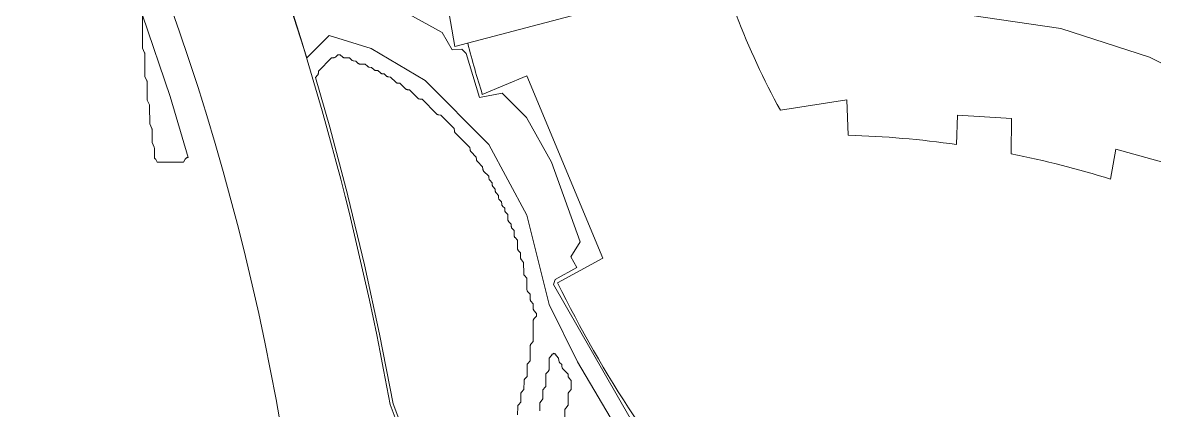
# Model space of a CAD drawing. Header units: inches. Extents: x 36 to 81.1, y 17.3 to 55.9.
# Drawn here: x 41.19 to 50.72, y 37.04 to 40.3 of the extents above; entities that cross this region are included whole.
import ezdxf

# ---------------------------------------------------------------- set-up
doc = ezdxf.new("R2010")
doc.units = ezdxf.units.IN
for name, color, linetype, lineweight in [('01_ORIGINAL_CAD', 7, 'Continuous', 20), ('02_APPROVED_PDF_OUTLINES', 7, 'Continuous', 15), ('03_ADDED_AREAS_SAME_COMPOSITION', 7, 'Continuous', 15), ('04_APPROVED_PERIMETER', 7, 'Continuous', 15)]:
    doc.layers.add(name, color=color, linetype=linetype, lineweight=lineweight)

msp = doc.modelspace()

# ---------------------------------------------------------------- linework, layer by layer
at = {"layer": '01_ORIGINAL_CAD'}
for points in [[(44.2832, 37.0838, 0.090917), (40.9305, 45.9685, -0.652582), (40.9305, 49.0108, -0.158741), (45.0035, 48.4251, -0.098355), (47.824, 46.2028), (47.7547, 46.078)], [(48.1417, 39.35), (48.1299, 39.6486), (47.5702, 39.5607, -0.034306), (47.2, 40.3576, -0.034306)], [(44.936, 40.1239, 0.010564), (45.0593, 39.6928, 0.010564)], [(45.6919, 38.1087, 0.060935), (47.1089, 35.956, -0.206423), (49.3752, 35.9901)], [(46.9349, 35.809, 0.119192), (44.6213, 36.1879), (44.2832, 37.0838)]]:
    msp.add_lwpolyline(points, format="xyb", dxfattribs=at)
msp.add_lwpolyline([(45.6289, 41.5624), (44.5925, 41.4607), (44.8281, 40.0955), (45.8647, 40.3685)], close=True, dxfattribs=at)
for points in [[(46.075, 38.3173), (45.4333, 39.8494), (45.0593, 39.6928)], [(49.0534, 39.2724), (49.0621, 39.5186), (49.5148, 39.4915), (49.5133, 39.1941)], [(50.3503, 38.9811), (50.3957, 39.232), (50.9015, 39.0933), (50.8421, 38.8111)], [(46.075, 38.3173), (45.6919, 38.1087)]]:
    msp.add_lwpolyline(points, dxfattribs=at)
for centre, radius, start, end in [((22.064, 33.1953), 21.6191, 354.05829, 36.03187), ((47.8977, 31.0932), 8.2604, 81.95727, 88.30736), ((47.8977, 31.0932), 8.2604, 72.72792, 78.72142)]:
    msp.add_arc(centre, radius, start, end, dxfattribs=at)
at = {"layer": '02_APPROVED_PDF_OUTLINES'}
for points in [[(44.5348, 36.4881), (44.3074, 37.0907), (44.1943, 37.6758), (44.1942, 37.6764), (44.0675, 38.2604), (44.0674, 38.2609), (43.9277, 38.8414), (43.9275, 38.842), (43.7747, 39.4188), (43.7746, 39.4194), (43.6537, 39.8372), (43.6716, 39.8564), (43.6738, 39.8591), (43.6757, 39.8622), (43.677, 39.8654), (43.6779, 39.8689), (43.6783, 39.8724), (43.679, 39.8891), (43.7891, 40.0007), (43.8053, 40.0014), (43.8089, 40.0018), (43.8123, 40.0028), (43.8156, 40.0042), (43.8187, 40.006), (43.8214, 40.0083), (43.8412, 40.0271), (43.8623, 40.0271), (43.8851, 40.0069), (43.8874, 40.0051), (43.89, 40.0035), (43.8927, 40.0023), (43.8956, 40.0014), (43.8985, 40.0008), (43.9015, 40.0006), (43.9411, 40.0004), (43.9583, 39.9833), (43.9609, 39.9811), (43.9638, 39.9792), (43.967, 39.9777), (43.9703, 39.9767), (43.9737, 39.9762), (43.9937, 39.9744), (44.0144, 39.9547), (44.0168, 39.9528), (44.0194, 39.9511), (44.0221, 39.9498), (44.025, 39.9488), (44.028, 39.9482), (44.0311, 39.9479), (44.0737, 39.947), (44.0911, 39.9298), (44.0937, 39.9275), (44.0966, 39.9256), (44.0998, 39.9242), (44.1031, 39.9232), (44.1065, 39.9226), (44.1265, 39.9208), (44.1473, 39.9012), (44.15, 39.8989), (44.1531, 39.8971), (44.1564, 39.8957), (44.1598, 39.8947), (44.1634, 39.8943), (44.1801, 39.8936), (44.2004, 39.8744), (44.2032, 39.8721), (44.2062, 39.8703), (44.2095, 39.8689), (44.213, 39.8679), (44.2165, 39.8675), (44.2332, 39.8668), (44.2535, 39.8476), (44.2563, 39.8453), (44.2594, 39.8435), (44.2626, 39.8421), (44.2661, 39.8411), (44.2697, 39.8407), (44.286, 39.84), (44.3302, 39.7958), (44.3328, 39.7935), (44.3357, 39.7916), (44.3389, 39.7902), (44.3422, 39.7891), (44.3457, 39.7886), (44.3654, 39.7868), (44.4127, 39.7406), (44.415, 39.7386), (44.4176, 39.7369), (44.4203, 39.7355), (44.4231, 39.7345), (44.4261, 39.7338), (44.4291, 39.7335), (44.4454, 39.7328), (44.5162, 39.6618), (44.5189, 39.6595), (44.5218, 39.6576), (44.5249, 39.6561), (44.5283, 39.6551), (44.5317, 39.6545), (44.5513, 39.6528), (44.6734, 39.5296), (44.6758, 39.5275), (44.6785, 39.5257), (44.6814, 39.5242), (44.6845, 39.5232), (44.6876, 39.5225), (44.7103, 39.5193), (44.8222, 39.4063), (44.824, 39.3864), (44.8245, 39.383), (44.8255, 39.3797), (44.827, 39.3765), (44.8289, 39.3736), (44.8311, 39.371), (44.9548, 39.2459), (44.9556, 39.2291), (44.9559, 39.2261), (44.9566, 39.2232), (44.9576, 39.2204), (44.9589, 39.2177), (44.9606, 39.2152), (44.9625, 39.2129), (45.0085, 39.1651), (45.0103, 39.145), (45.0108, 39.1416), (45.0118, 39.1383), (45.0133, 39.1351), (45.0151, 39.1322), (45.0174, 39.1296), (45.0618, 39.0845), (45.0635, 39.0645), (45.064, 39.0611), (45.0651, 39.0578), (45.0665, 39.0547), (45.0684, 39.0518), (45.0706, 39.0491), (45.1146, 39.0045), (45.1153, 38.9877), (45.1157, 38.9842), (45.1166, 38.9807), (45.118, 38.9775), (45.1198, 38.9745), (45.122, 38.9717), (45.1416, 38.9507), (45.1434, 38.9303), (45.1439, 38.927), (45.1449, 38.9237), (45.1464, 38.9206), (45.1482, 38.9177), (45.1504, 38.9151), (45.1679, 38.8972), (45.1686, 38.8803), (45.169, 38.8768), (45.1699, 38.8734), (45.1713, 38.8702), (45.1731, 38.8671), (45.1753, 38.8644), (45.1945, 38.8438), (45.1953, 38.8267), (45.1957, 38.8232), (45.1966, 38.8198), (45.1979, 38.8165), (45.1997, 38.8135), (45.202, 38.8107), (45.2215, 38.7897), (45.2233, 38.7694), (45.2239, 38.766), (45.2249, 38.7627), (45.2263, 38.7596), (45.2281, 38.7567), (45.2303, 38.7541), (45.2478, 38.7362), (45.2485, 38.7194), (45.249, 38.7159), (45.2498, 38.7124), (45.2512, 38.7092), (45.253, 38.7062), (45.2552, 38.7034), (45.2742, 38.6831), (45.2752, 38.6394), (45.2755, 38.6364), (45.2761, 38.6334), (45.2771, 38.6305), (45.2784, 38.6278), (45.28, 38.6252), (45.2819, 38.6229), (45.3015, 38.6019), (45.3033, 38.5815), (45.3039, 38.5782), (45.3049, 38.5749), (45.3063, 38.5718), (45.3081, 38.5689), (45.3103, 38.5663), (45.3276, 38.5486), (45.3286, 38.5052), (45.3288, 38.5022), (45.3294, 38.4992), (45.3304, 38.4964), (45.3317, 38.4936), (45.3334, 38.4911), (45.3353, 38.4887), (45.3542, 38.4685), (45.3553, 38.3981), (45.3555, 38.395), (45.3562, 38.392), (45.3571, 38.3891), (45.3584, 38.3864), (45.3601, 38.3838), (45.362, 38.3814), (45.381, 38.3611), (45.382, 38.3174), (45.3823, 38.3144), (45.3829, 38.3114), (45.3839, 38.3085), (45.3852, 38.3058), (45.3868, 38.3032), (45.3887, 38.3009), (45.4075, 38.2808), (45.408, 38.1865), (45.4082, 38.1829), (45.409, 38.1794), (45.4103, 38.1761), (45.412, 38.173), (45.4141, 38.1701), (45.4343, 38.1471), (45.4348, 38.0523), (45.435, 38.0487), (45.4358, 38.0452), (45.4371, 38.0419), (45.4388, 38.0388), (45.4409, 38.0359), (45.4611, 38.0129), (45.4615, 37.9717), (45.4617, 37.9682), (45.4625, 37.9647), (45.4638, 37.9614), (45.4655, 37.9583), (45.4676, 37.9554), (45.4878, 37.9324), (45.4882, 37.8912), (45.4884, 37.8877), (45.4892, 37.8842), (45.4905, 37.8809), (45.4922, 37.8778), (45.4943, 37.8749), (45.5145, 37.8519), (45.5145, 37.8293), (45.4945, 37.8063), (45.4923, 37.8034), (45.4906, 37.8003), (45.4894, 37.7969), (45.4886, 37.7934), (45.4884, 37.7898), (45.4884, 37.6146), (45.4684, 37.5915), (45.4662, 37.5887), (45.4645, 37.5855), (45.4632, 37.5822), (45.4625, 37.5787), (45.4622, 37.5751), (45.4622, 37.4535), (45.4421, 37.4305), (45.44, 37.4276), (45.4383, 37.4245), (45.437, 37.4211), (45.4362, 37.4176), (45.436, 37.4141), (45.4359, 37.3198), (45.4172, 37.2996), (45.4153, 37.2973), (45.4136, 37.2947), (45.4123, 37.2919), (45.4114, 37.289), (45.4108, 37.286), (45.4105, 37.2829), (45.4097, 37.2121), (45.3895, 37.1889), (45.3873, 37.186), (45.3856, 37.1829), (45.3844, 37.1795), (45.3836, 37.1761), (45.3833, 37.1725), (45.3832, 37.1046), (45.3631, 37.0815), (45.361, 37.0786), (45.3593, 37.0755), (45.358, 37.0722), (45.3573, 37.0687), (45.357, 37.0651), (45.3569, 36.9976)], [(45.5427, 37.0325), (45.5428, 37.1004), (45.5629, 37.1235), (45.565, 37.1264), (45.5667, 37.1295), (45.568, 37.1328), (45.5688, 37.1363), (45.569, 37.1399), (45.5691, 37.2078), (45.5892, 37.2309), (45.5914, 37.2338), (45.5931, 37.2369), (45.5943, 37.2402), (45.5951, 37.2437), (45.5954, 37.2473), (45.5954, 37.3421), (45.6155, 37.3651), (45.6177, 37.368), (45.6194, 37.3711), (45.6206, 37.3745), (45.6214, 37.3779), (45.6216, 37.3815), (45.6217, 37.4755), (45.6387, 37.493), (45.6408, 37.4954), (45.6425, 37.4981), (45.6439, 37.5011), (45.6449, 37.5042), (45.6455, 37.5072), (45.6456, 37.5072), (45.6489, 37.5081), (45.652, 37.5095), (45.6549, 37.5112), (45.6576, 37.5134), (45.6606, 37.5163), (45.6616, 37.5154), (45.664, 37.5137), (45.6666, 37.5123), (45.6694, 37.5112), (45.6723, 37.5105), (45.6768, 37.5095), (45.6771, 37.5073), (45.6777, 37.5041), (45.6787, 37.501), (45.6801, 37.4981), (45.6819, 37.4954), (45.684, 37.493), (45.7019, 37.4746), (45.7036, 37.4546), (45.7042, 37.4512), (45.7052, 37.4479), (45.7066, 37.4448), (45.7084, 37.4419), (45.7106, 37.4393), (45.7285, 37.421), (45.7303, 37.4009), (45.7308, 37.3975), (45.7318, 37.3942), (45.7333, 37.3911), (45.7351, 37.3882), (45.7374, 37.3856), (45.7813, 37.3409), (45.7821, 37.3241), (45.7825, 37.3206), (45.7834, 37.3172), (45.7848, 37.3139), (45.7866, 37.3109), (45.7888, 37.3081), (45.8076, 37.288), (45.8077, 37.2122), (45.7877, 37.1892), (45.7855, 37.1863), (45.7838, 37.1832), (45.7825, 37.1798), (45.7818, 37.1763), (45.7815, 37.1728), (45.7814, 37.078), (45.7614, 37.0549), (45.7592, 37.0521), (45.7575, 37.049), (45.7562, 37.0456), (45.7555, 37.0421), (45.7552, 37.0386), (45.7551, 36.9443)]]:
    msp.add_lwpolyline(points, dxfattribs=at)
at = {"layer": '03_ADDED_AREAS_SAME_COMPOSITION'}
msp.add_lwpolyline([(42.1968, 40.3603), (42.4313, 39.6774), (42.5824, 39.1626), (42.5793, 39.1625), (42.576, 39.1623), (42.5728, 39.1617), (42.5697, 39.1606), (42.5668, 39.1591), (42.5641, 39.1573), (42.5616, 39.1551), (42.5595, 39.1527), (42.5577, 39.15), (42.5424, 39.1232), (42.3218, 39.1229), (42.3103, 39.1452), (42.3088, 39.1478), (42.3069, 39.1502), (42.3048, 39.1524), (42.3024, 39.1543), (42.2998, 39.1558), (42.298, 39.1567), (42.2978, 39.2388), (42.2975, 39.2423), (42.2968, 39.2457), (42.2956, 39.2489), (42.2779, 39.2886), (42.2776, 39.3975), (42.2774, 39.401), (42.2767, 39.4044), (42.2755, 39.4076), (42.2578, 39.4473), (42.2574, 39.5959), (42.2572, 39.5994), (42.2565, 39.6028), (42.2553, 39.606), (42.2376, 39.6457), (42.2366, 39.7985), (42.2363, 39.8022), (42.2355, 39.8057), (42.2342, 39.8091), (42.2174, 39.8444), (42.217, 40.0324), (42.2168, 40.0359), (42.2161, 40.0393), (42.2149, 40.0425), (42.1972, 40.0822)], close=True, dxfattribs=at)
at = {"layer": '04_APPROVED_PERIMETER'}
for points in [[(51.5321, 39.5754), (50.6792, 40.0056), (49.9327, 40.2474), (49.027, 40.3812), (48.2306, 40.4075), (48.1573, 40.3806), (48.1042, 40.4074), (47.7401, 41.0156), (47.5532, 41.5791), (47.3918, 42.7331), (47.3905, 43.4186), (47.4689, 44.0629), (47.7062, 44.8951), (48.0498, 45.6469), (48.1028, 45.7186), (48.1567, 45.723), (48.478, 45.4798), (48.7995, 45.3176), (49.2538, 45.1829), (49.6285, 45.1292), (50.2419, 45.1568), (51.4126, 45.4526)], [(46.2085, 36.8543), (45.8623, 37.4445), (45.6224, 37.9274), (45.4341, 38.6783), (45.113, 39.2712), (44.577, 39.8117), (44.1226, 40.0812), (43.7686, 40.1891), (43.5802, 40.0001), (43.3363, 40.7605)], [(44.1894, 40.5087), (44.7208, 40.2138), (44.8051, 40.0691), (44.8856, 40.0744), (44.9233, 40.0364), (45.0345, 39.668), (45.2262, 39.7042), (45.4302, 39.4985), (45.6433, 39.1229), (45.8834, 38.4521), (45.8043, 38.3269), (45.8565, 38.2381), (45.6723, 38.1376), (45.6596, 38.0952), (46.305, 36.9708)]]:
    msp.add_lwpolyline(points, dxfattribs=at)

doc.saveas('drawing.dxf')
